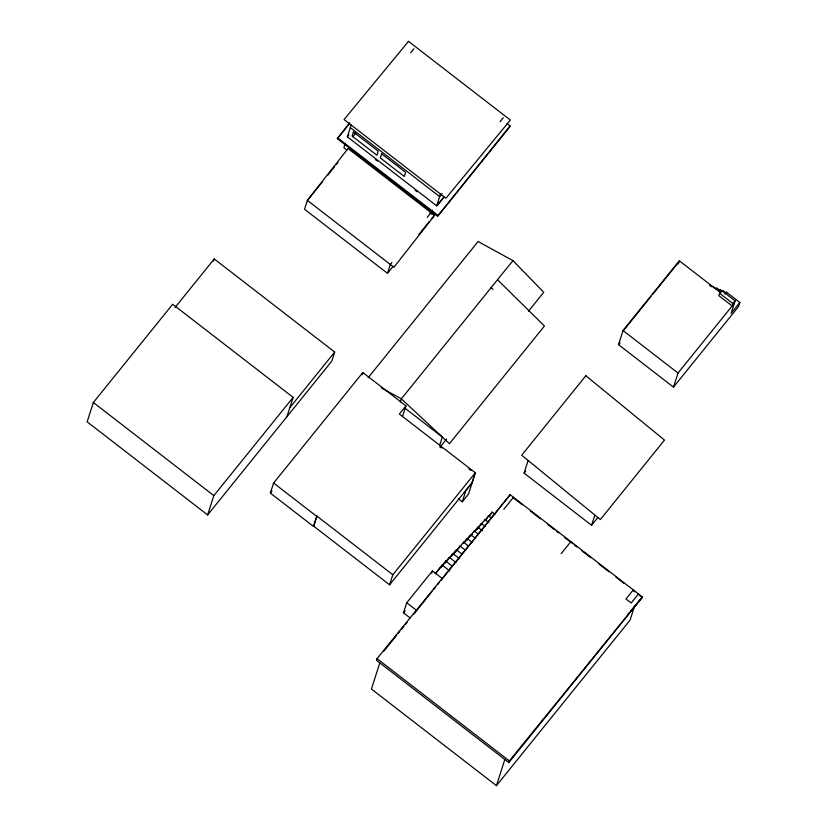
<?xml version="1.0" encoding="UTF-8"?>
<svg xmlns="http://www.w3.org/2000/svg" width="827" height="827" viewBox="0 0 827 827"><rect width="100%" height="100%" fill="white"/><g stroke="black" fill="none" stroke-linecap="round" stroke-linejoin="round"><path stroke-width="1.24" d="M286.938 416.694L293.14 397.373L172.667 304.253L93.348 402.501L87.145 421.822L207.618 514.932L331.803 361.12L334.708 352.064L214.234 258.954L174.973 307.582M213.511 261.218L214.234 258.954M207.618 514.932L213.831 495.611L293.14 397.373M507.013 123.647L510.052 125.993L509.783 126.841L437.638 216.198L337.323 138.678L349.759 122.768M345.283 143.236L343.846 147.713L346.906 150.08M443.923 196.857L436.677 205.84L347.35 136.806L351.134 125.001M313.702 526.179L389.589 584.823L392.815 574.755L316.937 516.11L313.495 526.437L270.367 493.099L273.603 483.03L362.815 372.532L405.943 405.861L402.718 415.929M322.675 181.454L307.386 200.392L393.921 267.266L434.578 215.402L348.053 148.519L307.386 200.392L304.543 209.241L387.481 273.344L390.323 264.485L391.936 262.49M362.092 374.765L362.815 372.532M313.495 526.437L316.937 516.11M433.513 215.692L434.526 212.518M436.677 205.84L440.46 194.045M437.638 216.198L510.052 125.993M400.34 401.974L401.343 398.831L512.947 260.608L543.752 292.303L528.443 311.272M439.613 445.495L442.331 437.038L404.744 407.99M377.029 658.643L376.492 660.297L508.822 762.566L642.486 597.001L510.166 494.732L377.029 658.643L509.349 760.912L508.822 762.566M379.82 662.872L371.416 689.036L496.427 785.65L630.091 620.085L634.392 606.708M410.151 617.986L403.493 612.838L406.719 602.769L432.428 570.93L442.414 578.642M431.715 573.163L432.428 570.93M449.681 570.919L442.073 565.037L441.442 567.012L449.278 557.305L455.935 562.453M458.313 498.691L462.303 501.782L465.932 490.504L472.114 482.844L475.225 472.682M445.019 563.249L445.712 561.078L452.369 566.216M472.114 482.844L468.495 494.122L462.303 501.782M448.937 558.39L449.278 557.305M459.512 558.68L452.855 553.542L452.152 555.713L456.07 550.854M455.729 551.95L456.421 549.769L462.128 554.183M459.647 547.092L459.998 546.006L465.694 550.41M468.32 545.913L463.565 542.233L463.213 543.329L467.131 538.47L471.886 542.14M467.131 538.47L466.438 540.641L474.274 530.934L478.078 533.87M470.356 535.793L470.708 534.697L475.463 538.377M474.274 530.934L473.923 532.019L477.841 527.171L482.596 530.841M477.841 527.171L477.148 529.342L484.984 519.635L488.788 522.571M480.714 525.569L481.417 523.398L485.222 526.344M484.984 519.635L484.632 520.721L488.561 515.862L491.403 518.074M488.209 516.947L488.561 515.862M494.98 514.301L492.127 512.099L489.429 516.1M509.98 495.29L510.166 494.732L440.812 580.637M597.983 517.33L591.563 525.279L524.07 473.116L528.133 460.474M724.948 294.174L726.54 292.2L739.855 302.486L738.563 306.517L673.478 387.129L618.503 344.632L623.031 330.542L679.339 260.794L721.01 292.996M496.427 785.65L504.832 759.475M591.563 525.279L594.851 515.056M678.336 263.927L679.339 260.794M673.478 387.129L678.006 373.039L734.324 303.282M712.647 286.493L716.172 288.799L716.492 287.796L719.821 290.37L720.09 289.522L722.891 291.683L723.191 290.763L726.251 293.12L726.54 292.2M719.624 293.265L718.839 295.673L732.153 305.969L732.929 303.55L735.1 300.863L721.785 290.577L719.624 293.265L732.929 303.55M735.1 300.863L731.089 313.35L739.855 302.486M630.815 610.781L642.486 597.001L642.31 597.559L639.312 595.244M405.943 405.861L399.348 414.038L475.349 472.775L472 482.751L389.589 584.823M427.249 217.387L430.991 212.622M337.323 138.678L349.49 123.616M410.719 52.752L413.945 48.762M347.35 136.806L348.953 134.811M352.705 136.734L355.93 132.744M327.502 175.479L334.739 166.506M336.351 164.511L337.954 162.526M442.052 193.621L439.633 196.619L350.307 127.585M500.046 121.786L503.271 117.796M429.999 213.004L432.366 210.068M437.204 205.685L443.654 197.705M431.591 214.245L433.172 212.281M387.481 273.344L393.114 266.366M418.855 234.486L429.213 221.646M431.591 218.71L433.172 216.746M433.979 215.754L435.581 213.759M289.843 407.639L334.708 352.064M270.367 493.099L271.98 491.104M368.098 377.763L478.078 241.536L512.947 260.608M440.067 447.118L446.549 439.096M392.815 574.755L475.349 472.775M622.762 331.379L650.921 296.5M652.534 294.495L679.07 261.621M618.503 344.632L620.116 342.647M403.493 612.838L405.096 610.843M435.167 573.597L442.073 565.037M435.571 573.762L441.732 566.133M441.794 565.926L445.712 561.078M445.794 562.277L452.855 553.542M450.932 556.571L456.421 549.769M456.855 549.883L459.998 546.006M457.29 550.007L463.565 542.233M464.433 542.471L470.708 534.697M470.79 535.906L472.362 533.963M475.143 531.172L481.417 523.398M485.852 519.863L487.423 517.919M488.995 515.986L492.127 512.099M524.07 473.116L525.672 471.132M383.728 651.325L396.598 635.394M398.211 633.399L399.813 631.404M401.426 629.419L403.834 626.421M405.447 624.437L407.06 622.442M413.49 614.471L431.973 591.584M433.575 589.589L435.188 587.604M437.597 584.617L439.199 582.621M503.819 509.287L513.495 497.306L513.309 497.864L522.375 504.863M718.498 291.497L720.09 289.522M561.202 553.604L570.857 541.644L572.697 543.763M633.306 589.899L625.987 598.965L631.177 602.986L638.496 593.91M509.349 760.912L642.486 597.001M627.476 614.719L629.14 612.755M381.33 387.894L401.343 398.831L449.443 443.675L544.435 326.014L497.503 279.722M709.535 285.17L711.53 286.711M623.031 330.542L678.006 373.039M375.499 159.611L377.525 161.182M415.082 190.21L417.118 191.781M337.602 137.83L437.907 215.351M530.417 511.086L540.486 518.87M547.536 524.308L554.576 529.756M556.592 531.316L558.607 532.867M564.645 537.54L569.679 541.427M574.713 545.313L576.729 546.874M581.763 550.761L590.829 557.77M598.882 563.993L608.951 571.777M616.001 577.236L624.065 583.459M633.12 590.468L634.857 591.801M439.964 446.549L441.959 448.089M468.909 468.909L470.904 470.46M273.603 483.03L316.731 516.368M406.719 602.769L416.705 610.491M93.348 402.501L213.831 495.611M491.176 287.558L492.944 289.378M353.408 131.989L352.106 136.062L376.864 155.197L378.166 151.134L353.408 131.989M381.66 153.822L380.337 157.936L404.3 176.451L405.623 172.347L381.66 153.822M585.857 375.747L521.703 455.212L600.34 519.542L664.494 440.078L585.857 375.747M408.497 41.35L344.073 119.553L445.918 198.263L510.342 120.06L408.497 41.35"/></g></svg>
